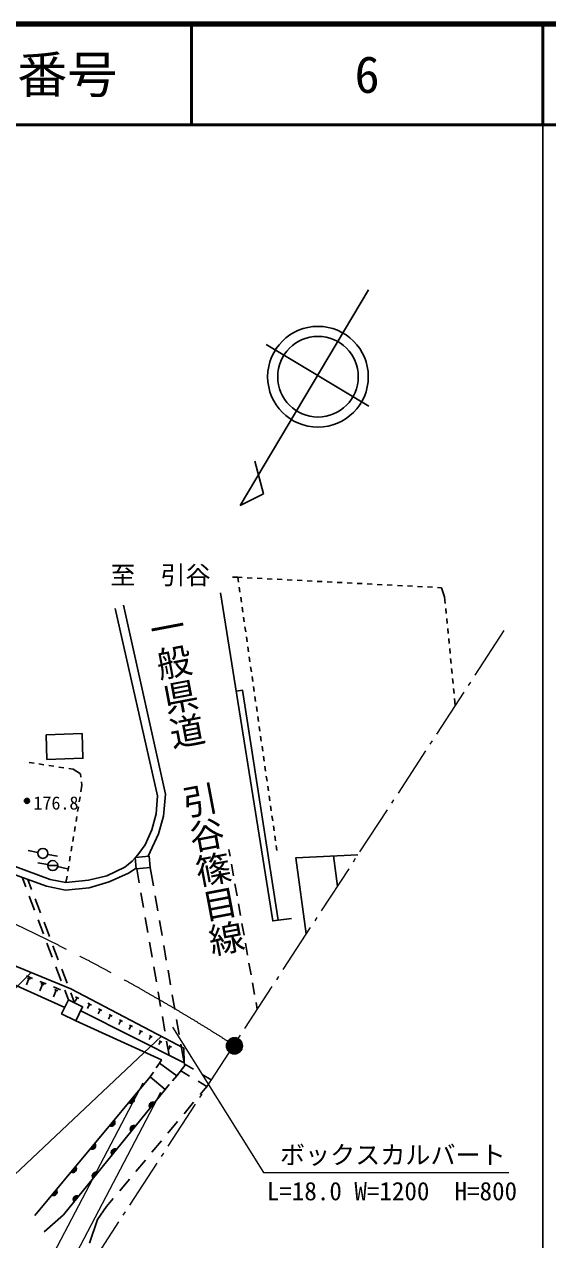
# Model space of a CAD drawing. Units: millimetres, scale not verified. Extents: x 40000 to 680000, y 20000 to 380000.
# Drawn here: x 527332 to 579500, y 258966 to 380000 of the extents above; entities that cross this region are included whole.
import ezdxf
from ezdxf.enums import TextEntityAlignment as Align

# ---------------------------------------------------------------- set-up
doc = ezdxf.new("R2010")
doc.units = ezdxf.units.MM
doc.header["$LTSCALE"] = 1000
doc.header["$PDMODE"] = 32
doc.header["$PDSIZE"] = 500
doc.linetypes.add('CHAIN', pattern=[18.5, 12, -1.5, 3.5, -1.5])
for name, color, linetype, lineweight in [('M-BGD', 7, 'Continuous', 25), ('M-BGD-EXST', 7, 'Continuous', 25), ('M-BMK', 2, 'CHAIN', 13), ('M-BMK-HTXT', 7, 'Continuous', 13), ('M-BMK-SRVR', 3, 'Continuous', 25), ('M-STR-HTXT', 7, 'Continuous', 13), ('M-STR-STRC', 7, 'Continuous', 25), ('M-TTL', 2, 'Continuous', 140), ('M-TTL-BAND', 7, 'Continuous', 25), ('M-TTL-LINE', 7, 'Continuous', 50)]:
    doc.layers.add(name, color=color, linetype=linetype, lineweight=lineweight)
doc.layers.add('M-OTRS', color=6, linetype='Continuous')
doc.layers.add('M-TTL-TXT', color=7, linetype='Continuous')
doc.styles.add('@ＭＳ ゴシック', font='')
doc.styles.add('ＭＳ ゴシック', font='')
doc.styles.get('@ＭＳ ゴシック').set_extended_font_data('@MS Gothic')
doc.styles.get('ＭＳ ゴシック').set_extended_font_data('MS Gothic')

msp = doc.modelspace()

# ---------------------------------------------------------------- linework, layer by layer
at = {"layer": 'M-BGD'}
for p, q in [((561643, 353570), (548846, 332094)), ((561688, 341964), (551443, 348112)), ((551174, 333250), (550318, 336493)), ((548846, 332094), (551174, 333250)), ((548089, 324956), (548618, 324932)), ((548688, 324439), (548618, 324932)), ((548618, 324932), (549033, 324911)), ((549533, 324886), (550032, 324860)), ((550532, 324834), (551031, 324809)), ((551530, 324783), (552030, 324758)), ((552529, 324732), (553028, 324707)), ((553528, 324681), (554027, 324656)), ((554526, 324630), (555026, 324605)), ((555525, 324579), (556024, 324554)), ((556524, 324528), (557023, 324502)), ((557522, 324477), (558022, 324451)), ((558521, 324426), (559020, 324400)), ((559520, 324375), (560019, 324349)), ((548830, 323449), (548759, 323944)), ((560518, 324324), (561018, 324298)), ((561517, 324273), (562016, 324247)), ((562516, 324221), (563015, 324196)), ((563515, 324170), (564014, 324145)), ((564513, 324119), (565013, 324094)), ((565512, 324068), (566011, 324043)), ((566511, 324017), (567010, 323992)), ((567509, 323966), (568009, 323940)), ((568508, 323915), (568924, 323894)), ((568924, 323894), (569228, 322995)), ((548972, 322459), (548901, 322954)), ((549113, 321469), (549043, 321964)), ((569228, 322995), (569294, 322314)), ((549255, 320480), (549184, 320975)), ((569343, 321817), (569391, 321319)), ((569439, 320821), (569488, 320324)), ((549397, 319490), (549326, 319985)), ((569536, 319826), (569584, 319329)), ((549539, 318500), (549468, 318995)), ((569633, 318831), (569681, 318333)), ((549681, 317510), (549610, 318005)), ((569729, 317836), (569778, 317338)), ((549822, 316520), (549751, 317015)), ((549964, 315530), (549893, 316025)), ((569826, 316840), (569874, 316343)), ((550106, 314540), (550035, 315035)), ((569923, 315845), (569971, 315347)), ((570020, 314850), (570068, 314352)), ((550248, 313550), (550177, 314045)), ((570116, 313854), (570165, 313357)), ((550389, 312560), (550319, 313055)), ((570213, 312859), (570279, 312178)), ((550531, 311570), (550460, 312065)), ((550673, 310581), (550602, 311076)), ((550815, 309591), (550744, 310086)), ((550957, 308601), (550886, 309096)), ((551098, 307611), (551027, 308106)), ((527808, 306488), (528302, 306413)), ((528797, 306338), (529291, 306263)), ((551240, 306621), (551169, 307116)), ((529785, 306188), (530280, 306113)), ((530774, 306038), (531268, 305963)), ((531763, 305888), (532218, 305818)), ((532218, 305818), (532939, 305370)), ((532939, 305370), (532980, 305042)), ((551382, 305631), (551311, 306126)), ((551524, 304641), (551453, 305136)), ((533083, 304217), (532976, 303566)), ((533042, 304546), (533083, 304217)), ((551665, 303651), (551595, 304146)), ((532894, 303073), (532813, 302579)), ((551807, 302661), (551736, 303156)), ((532732, 302086), (532651, 301593)), ((551949, 301671), (551878, 302166)), ((532570, 301099), (532489, 300606)), ((552091, 300682), (552020, 301177)), ((552232, 299692), (552162, 300187)), ((532245, 299126), (532164, 298632)), ((532407, 300112), (532326, 299619)), ((552374, 298702), (552303, 299197)), ((532083, 298139), (532002, 297646)), ((547722, 297811), (547838, 297154)), ((552516, 297714), (552445, 298207)), ((531920, 297152), (531839, 296659)), ((558155, 297179), (558540, 294182)), ((531758, 296166), (531677, 295672)), ((538543, 295902), (538787, 294498)), ((539885, 296042), (540206, 294190)), ((547978, 296366), (548188, 295185)), ((527471, 294105), (527108, 295065)), ((528065, 293850), (527686, 294852)), ((531596, 295179), (531489, 294528)), ((548328, 294397), (548538, 293215)), ((528355, 291766), (527825, 293169)), ((528950, 291512), (528419, 292915)), ((538958, 293512), (539214, 292034)), ((540377, 293205), (540633, 291727)), ((548678, 292428), (548888, 291246)), ((529240, 289428), (528709, 290831)), ((529835, 289174), (529304, 290577)), ((539385, 291049), (539641, 289571)), ((540804, 290742), (541060, 289264)), ((531362, 282104), (514797, 289502)), ((549028, 290459), (549238, 289277)), ((530125, 287090), (529594, 288493)), ((530719, 286836), (530189, 288239)), ((539812, 288586), (540068, 287108)), ((541231, 288278), (541487, 286800)), ((549378, 288489), (549587, 287308)), ((531010, 284752), (530479, 286155)), ((531604, 284497), (531073, 285900)), ((540239, 286123), (540495, 284645)), ((541658, 285815), (541914, 284337)), ((549727, 286520), (549937, 285339)), ((527796, 284963), (527547, 284355)), ((527554, 285239), (528162, 284990)), ((527644, 285025), (527948, 284901)), ((528885, 284694), (529526, 284431)), ((528980, 284468), (529300, 284337)), ((550077, 284551), (550287, 283370)), ((529140, 284402), (528877, 283761)), ((530518, 283828), (530241, 283152)), ((530249, 284135), (530925, 283858)), ((530349, 283897), (530687, 283758)), ((531727, 282857), (531364, 283816)), ((532337, 282561), (531958, 283562)), ((540666, 283659), (540922, 282181)), ((542084, 283352), (542341, 281874)), ((532607, 283072), (532404, 282686)), ((532453, 283154), (532762, 282991)), ((533847, 282421), (533622, 281993)), ((533676, 282511), (534018, 282331)), ((550427, 282582), (550544, 281925)), ((543259, 276574), (532957, 281769)), ((534898, 281869), (534682, 281459)), ((534734, 281956), (535062, 281783)), ((535935, 281325), (535728, 280931)), ((535777, 281407), (536092, 281242)), ((536807, 280866), (537108, 280708)), ((541093, 281196), (541349, 279718)), ((542511, 280889), (542768, 279411)), ((536958, 280787), (536760, 280411)), ((537967, 280257), (537778, 279897)), ((537823, 280333), (538111, 280182)), ((538963, 279734), (538783, 279391)), ((538826, 279806), (539101, 279662)), ((539946, 279218), (539774, 278891)), ((539815, 279286), (540077, 279149)), ((540916, 278708), (540753, 278398)), ((540791, 278774), (541040, 278643)), ((541520, 278733), (541763, 277328)), ((542938, 278425), (543259, 276574)), ((541873, 278206), (541718, 277911)), ((541755, 278268), (541990, 278144)), ((543235, 278055), (543259, 276574)), ((540814, 276559), (540491, 276072)), ((543283, 276477), (544188, 275936)), ((528376, 261390), (539892, 275169)), ((540215, 275656), (539892, 275169)), ((541376, 273928), (539892, 275169)), ((542522, 275285), (542110, 274798)), ((543793, 275267), (542921, 275794)), ((545521, 274224), (544649, 274751)), ((545046, 275423), (545950, 274883)), ((541787, 274416), (541376, 273928)), ((544853, 273425), (545521, 274224)), ((543251, 271505), (544212, 272657)), ((541649, 269586), (542610, 270738)), ((540047, 267667), (541008, 268819)), ((538445, 265748), (539406, 266900)), ((536842, 263829), (537804, 264980)), ((535534, 262261), (536202, 263061)), ((534621, 260980), (535534, 262261)), ((533837, 258627), (534621, 260980))]:
    msp.add_line(p, q, dxfattribs=at)
for points in [[(546901, 323378), (552099, 290715), (553949, 290962)], [(537236, 322158), (541415, 303335), (541219, 301146), (540718, 299387), (539679, 297166)], [(536388, 321819), (540609, 303166), (540481, 301386), (540055, 299776), (539376, 298293), (538646, 297278), (538419, 297029)], [(552646, 290788), (549081, 313690), (548460, 313584)], [(538375, 296981), (538070, 296647), (537339, 296048), (535558, 295202), (533747, 294785), (531489, 294528), (529921, 294826), (526427, 296135), (526063, 295448)], [(555432, 289418), (554410, 297004), (560568, 297292)], [(526063, 295448), (529532, 294174), (531431, 293776), (533815, 294019), (535784, 294588), (537707, 295463), (538485, 295965)], [(516294, 290916), (525422, 286653), (531987, 283963), (543235, 278055)], [(532472, 280768), (540992, 276893), (540814, 276559), (542522, 275285), (543326, 276310), (543259, 276574)], [(541376, 273928), (531247, 261453), (529326, 259756)]]:
    msp.add_lwpolyline(points, dxfattribs=at)
for points in [[(529506, 309242), (533093, 309360), (533173, 306916), (529586, 306798)], [(538370, 297024), (539768, 297174), (539885, 296042), (538492, 295897)], [(531727, 282857), (533150, 282166), (532472, 280768), (531049, 281458)]]:
    msp.add_lwpolyline(points, close=True, dxfattribs=at)
for centre, radius in [((556604, 344904), 5016), ((556604, 344904), 4013), ((527595, 302664), 250), ((527595, 302664), 204), ((527595, 302664), 159), ((527595, 302664), 114), ((527595, 302664), 68.2), ((527595, 302664), 22.7)]:
    msp.add_circle(centre, radius, dxfattribs=at)
for centre, radius, start, end in [((537940, 272918), 354, 238.90953, 41.31471), ((537940, 272918), 283, 241.13357, 39.09067), ((537940, 272918), 212, 244.8799, 35.34435), ((537940, 272918), 142, 252.59163, 27.63262), ((537940, 272918), 100, 262.90929, 17.31496), ((540135, 272315), 354, 59.72524, 222.13042), ((540135, 272315), 283, 61.94928, 219.90638), ((540135, 272315), 212, 65.69561, 216.16006), ((540135, 272315), 142, 73.40734, 208.44833), ((540135, 272315), 100, 83.725, 198.13067), ((536016, 270616), 354, 238.90953, 41.31471), ((536016, 270616), 283, 241.13357, 39.09067), ((536016, 270616), 212, 244.8799, 35.34435), ((536016, 270616), 142, 252.59163, 27.63262), ((536016, 270616), 100, 262.90929, 17.31496), ((538244, 269985), 354, 59.72524, 222.13042), ((538244, 269985), 283, 61.94928, 219.90638), ((538244, 269985), 212, 65.69561, 216.16006), ((538244, 269985), 142, 73.40734, 208.44833), ((538244, 269985), 100, 83.725, 198.13067), ((534092, 268314), 354, 238.90953, 41.31471), ((534092, 268314), 283, 241.13357, 39.09067), ((534092, 268314), 212, 244.8799, 35.34435), ((534092, 268314), 142, 252.59163, 27.63262), ((534092, 268314), 100, 262.90929, 17.31496), ((536353, 267656), 354, 59.72524, 222.13042), ((536353, 267656), 283, 61.94928, 219.90638), ((536353, 267656), 212, 65.69561, 216.16006), ((536353, 267656), 142, 73.40734, 208.44833), ((536353, 267656), 100, 83.725, 198.13067), ((532168, 266012), 354, 238.90953, 41.31471), ((532168, 266012), 283, 241.13357, 39.09067), ((532168, 266012), 212, 244.8799, 35.34435), ((532168, 266012), 142, 252.59163, 27.63262), ((532168, 266012), 100, 262.90929, 17.31496), ((534463, 265327), 354, 59.72524, 222.13042), ((534463, 265327), 283, 61.94928, 219.90638), ((534463, 265327), 212, 65.69561, 216.16006), ((534463, 265327), 142, 73.40734, 208.44833), ((534463, 265327), 100, 83.725, 198.13067), ((530245, 263711), 354, 238.90953, 41.31471), ((530245, 263711), 283, 241.13357, 39.09067), ((530245, 263711), 212, 244.8799, 35.34435), ((530245, 263711), 142, 252.59163, 27.63262), ((530245, 263711), 100, 262.90929, 17.31496), ((532572, 262998), 354, 59.72524, 222.13042), ((532572, 262998), 283, 61.94928, 219.90638), ((532572, 262998), 212, 65.69561, 216.16006), ((532572, 262998), 142, 73.40734, 208.44833), ((532572, 262998), 100, 83.725, 198.13067)]:
    msp.add_arc(centre, radius, start, end, dxfattribs=at)
at = {"layer": 'M-BGD-EXST'}
for p, q in [((528692, 297540), (527712, 297740)), ((529672, 297340), (530652, 297143)), ((529678, 296313), (528696, 296504)), ((529669, 296218), (530669, 296218)), ((530658, 296115), (531636, 295907))]:
    msp.add_line(p, q, dxfattribs=at)
for centre in [(529181, 297439), (530169, 296218)]:
    msp.add_circle(centre, 500, dxfattribs=at)
at = {"layer": 'M-BMK'}
msp.add_arc((445569, 118167), 190242, 57.55976, 69.29663, dxfattribs=at)
at = {"layer": 'M-BMK-HTXT'}
for p, q in [((575136, 319624), (572231, 315171)), ((571139, 313496), (568407, 309308)), ((571794, 314501), (571576, 314166)), ((567970, 308638), (567751, 308303)), ((567314, 307633), (564582, 303446)), ((564145, 302776), (563927, 302441)), ((563490, 301770), (560758, 297583)), ((560321, 296913), (560102, 296578)), ((559665, 295908), (556933, 291720)), ((556496, 291050), (556278, 290715)), ((555841, 290045), (553109, 285857)), ((552672, 285187), (552453, 284852)), ((552016, 284182), (549284, 279994)), ((548847, 279324), (548629, 278989)), ((548192, 278319), (545460, 274131)), ((544367, 272456), (541635, 268268)), ((545023, 273461), (544804, 273126)), ((541198, 267598), (540980, 267263)), ((540543, 266593), (537811, 262405)), ((537374, 261735), (537155, 261400)), ((536718, 260730), (533986, 256543))]:
    msp.add_line(p, q, dxfattribs=at)
at = {"layer": 'M-BMK-SRVR'}
for radius in [800, 726, 651, 578, 486, 378, 298, 205, 87.8]:
    msp.add_circle((548277, 278268), radius, dxfattribs=at)
at = {"layer": 'M-OTRS'}
msp.add_point((548277, 278268), dxfattribs=at)
at = {"layer": 'M-STR-HTXT'}
for p, q in [((539152, 274552), (528354, 253995)), ((540910, 273629), (530112, 253072))]:
    msp.add_line(p, q, dxfattribs=at)
msp.add_lwpolyline([(542106, 280145), (551176, 265646), (575614, 265646)], dxfattribs=at)
at = {"layer": 'M-STR-STRC'}
for p, q in [((528029, 285585), (492776, 250388)), ((541000, 279229), (509406, 249497))]:
    msp.add_line(p, q, dxfattribs=at)
at = {"layer": 'M-TTL'}
msp.add_line((680000, 380000), (40000, 380000), dxfattribs=at)
at = {"layer": 'M-TTL-BAND'}
msp.add_line((579000, 20000), (579000, 370000), dxfattribs=at)
at = {"layer": 'M-TTL-LINE'}
for p, q in [((543997, 380000), (543997, 370000)), ((579000, 380000), (579000, 370000)), ((40000, 370000), (680000, 370000))]:
    msp.add_line(p, q, dxfattribs=at)

# ---------------------------------------------------------------- texts
at = {"layer": 'M-BGD', "style": 'ＭＳ ゴシック'}
msp.add_text('176.8', height=1320, dxfattribs=at).set_placement((528243, 301403), align=Align.BOTTOM_LEFT)
at = {"layer": 'M-BMK-HTXT', "style": 'ＭＳ ゴシック'}
msp.add_text('至\u3000引谷', height=1833, dxfattribs=at).set_placement((540905, 325149), align=Align.MIDDLE_CENTER)
at = {"layer": 'M-BMK-HTXT', "style": '@ＭＳ ゴシック'}
for s, p in [('一', (539538, 319551)), ('般', (540190, 316112)), ('県', (540843, 312674)), ('道', (541496, 309235)), ('引', (542801, 302358)), ('谷', (543454, 298919)), ('篠', (544107, 295481)), ('目', (544760, 292042)), ('線', (545413, 288603))]:
    msp.add_text(s, height=2566, rotation=280.749, dxfattribs=at).set_placement(p, align=Align.BOTTOM_CENTER)
at = {"layer": 'M-STR-HTXT', "style": 'ＭＳ ゴシック'}
for s, p in [('ボックスカルバート', (564065, 267411)), ('L=18.0 W=1200\u3000H=800', (563974, 263803))]:
    msp.add_text(s, height=1833, dxfattribs=at).set_placement(p, align=Align.MIDDLE_CENTER)
at = {"layer": 'M-TTL-TXT', "style": 'ＭＳ ゴシック'}
for s, p in [('図面番号', (526622, 375000)), ('6', (561497, 375000))]:
    msp.add_text(s, height=3666, dxfattribs=at).set_placement(p, align=Align.MIDDLE_CENTER)

doc.saveas('drawing.dxf')
